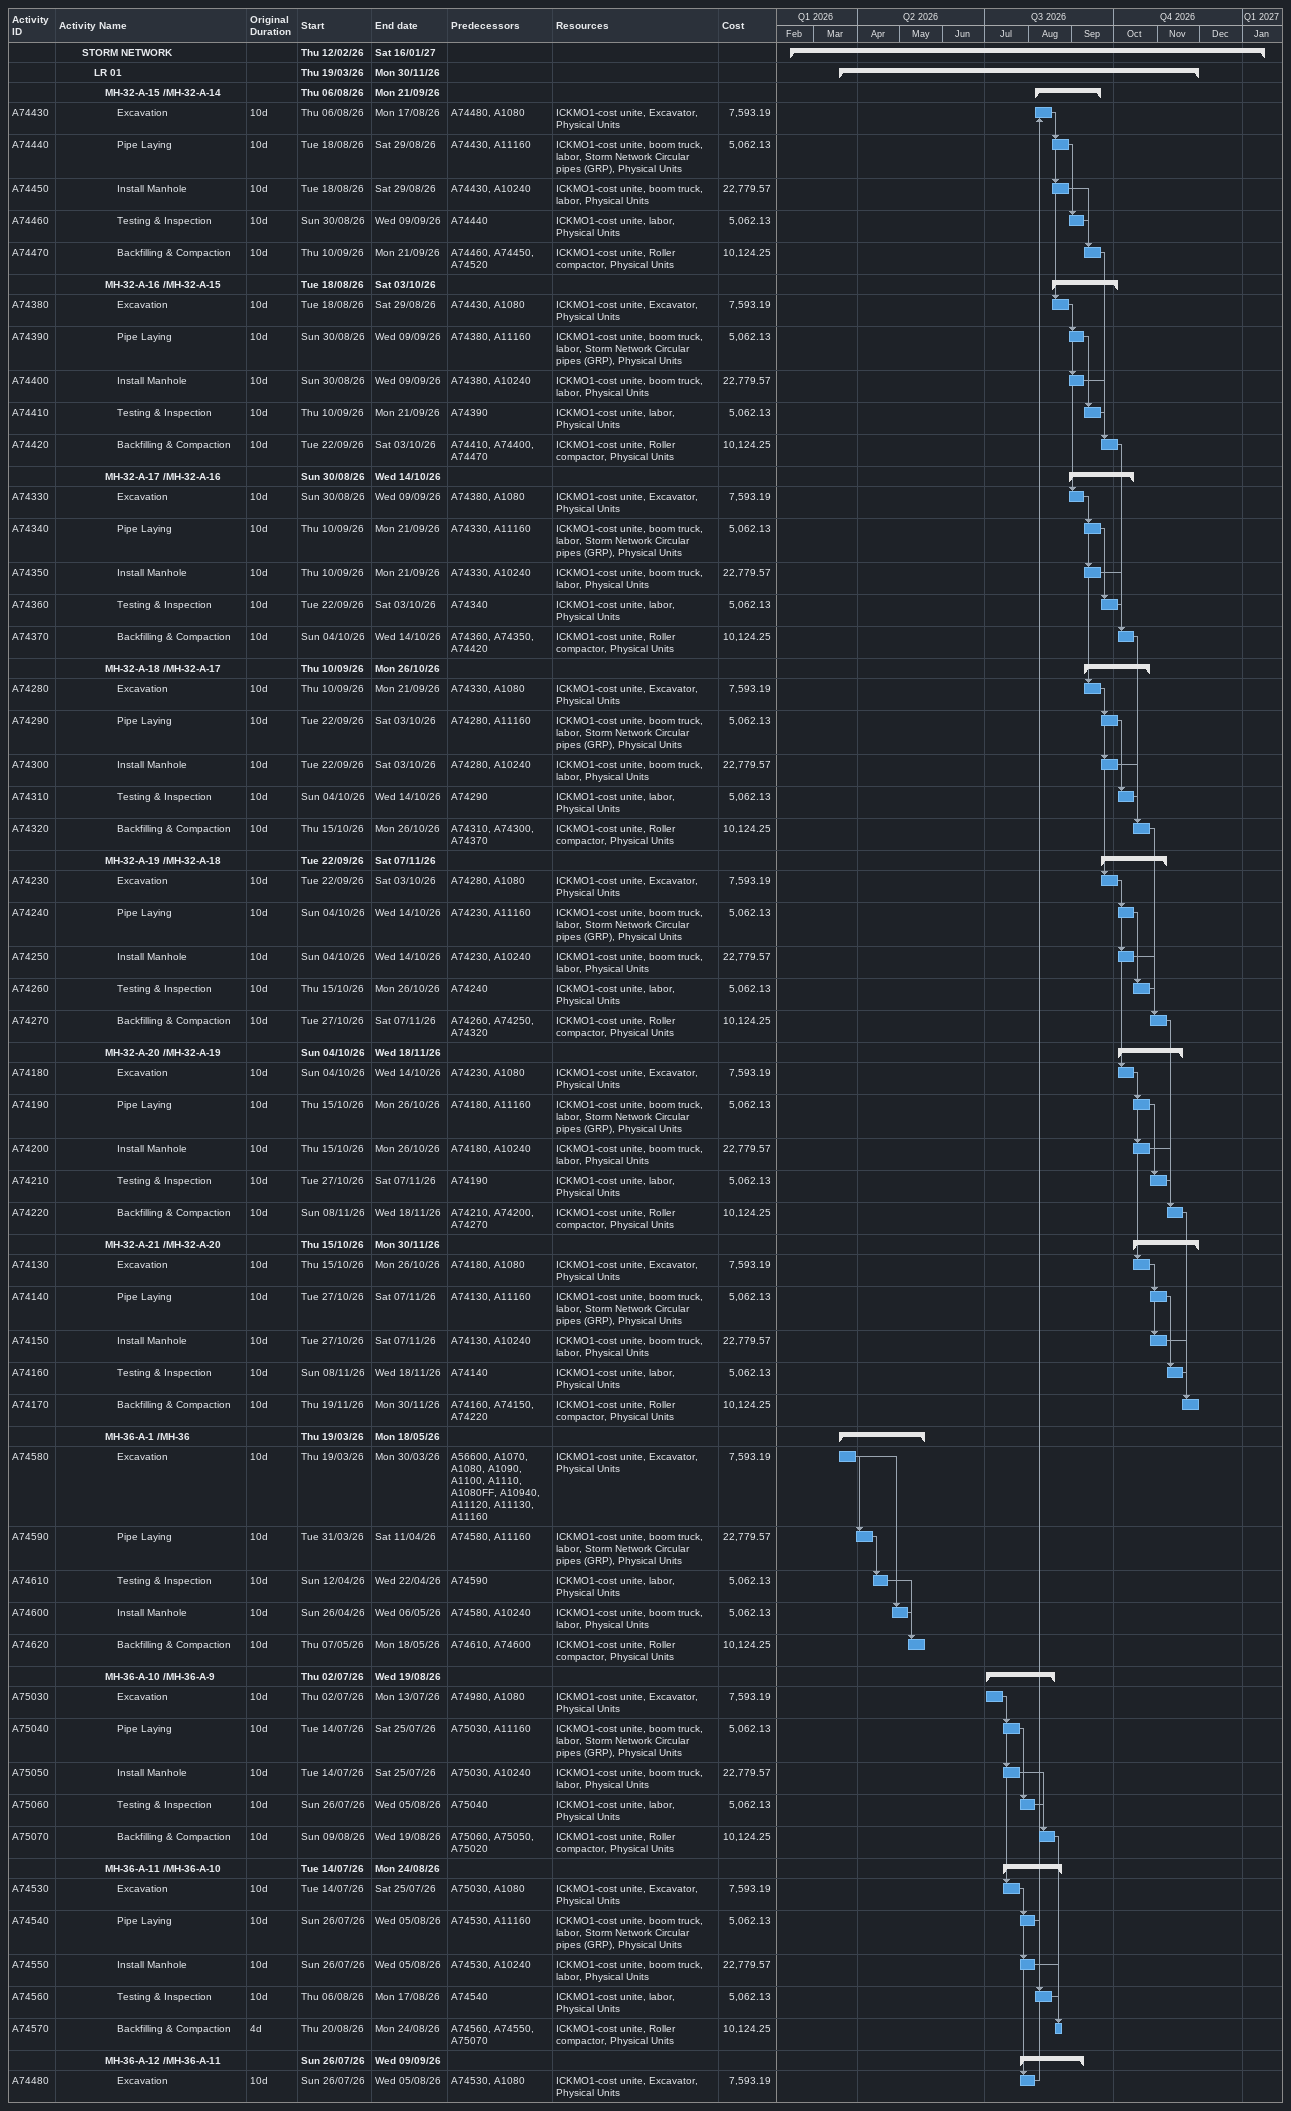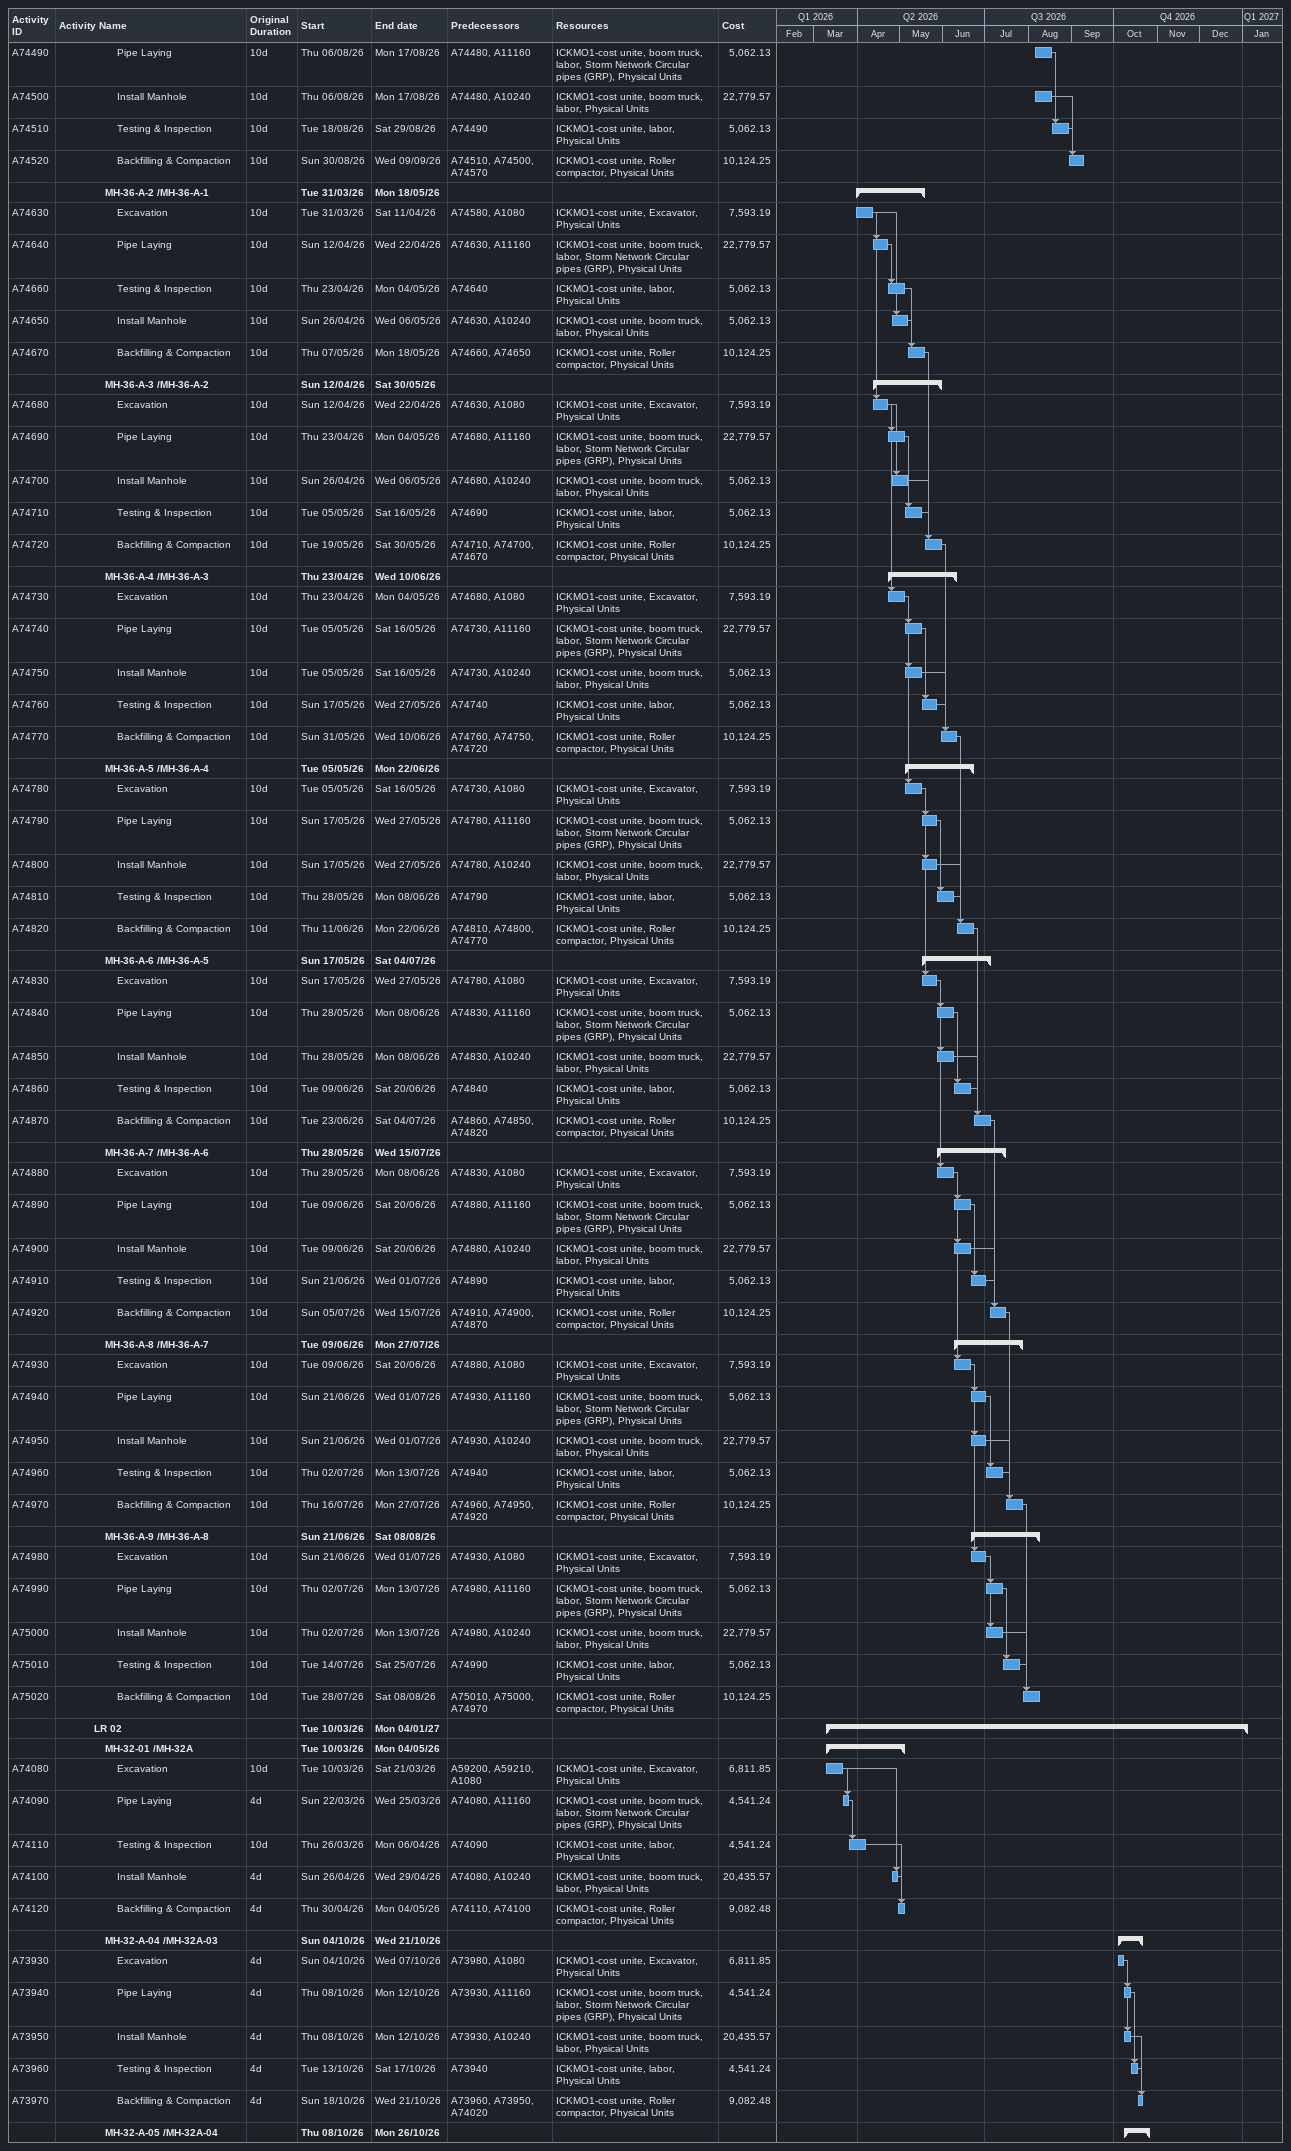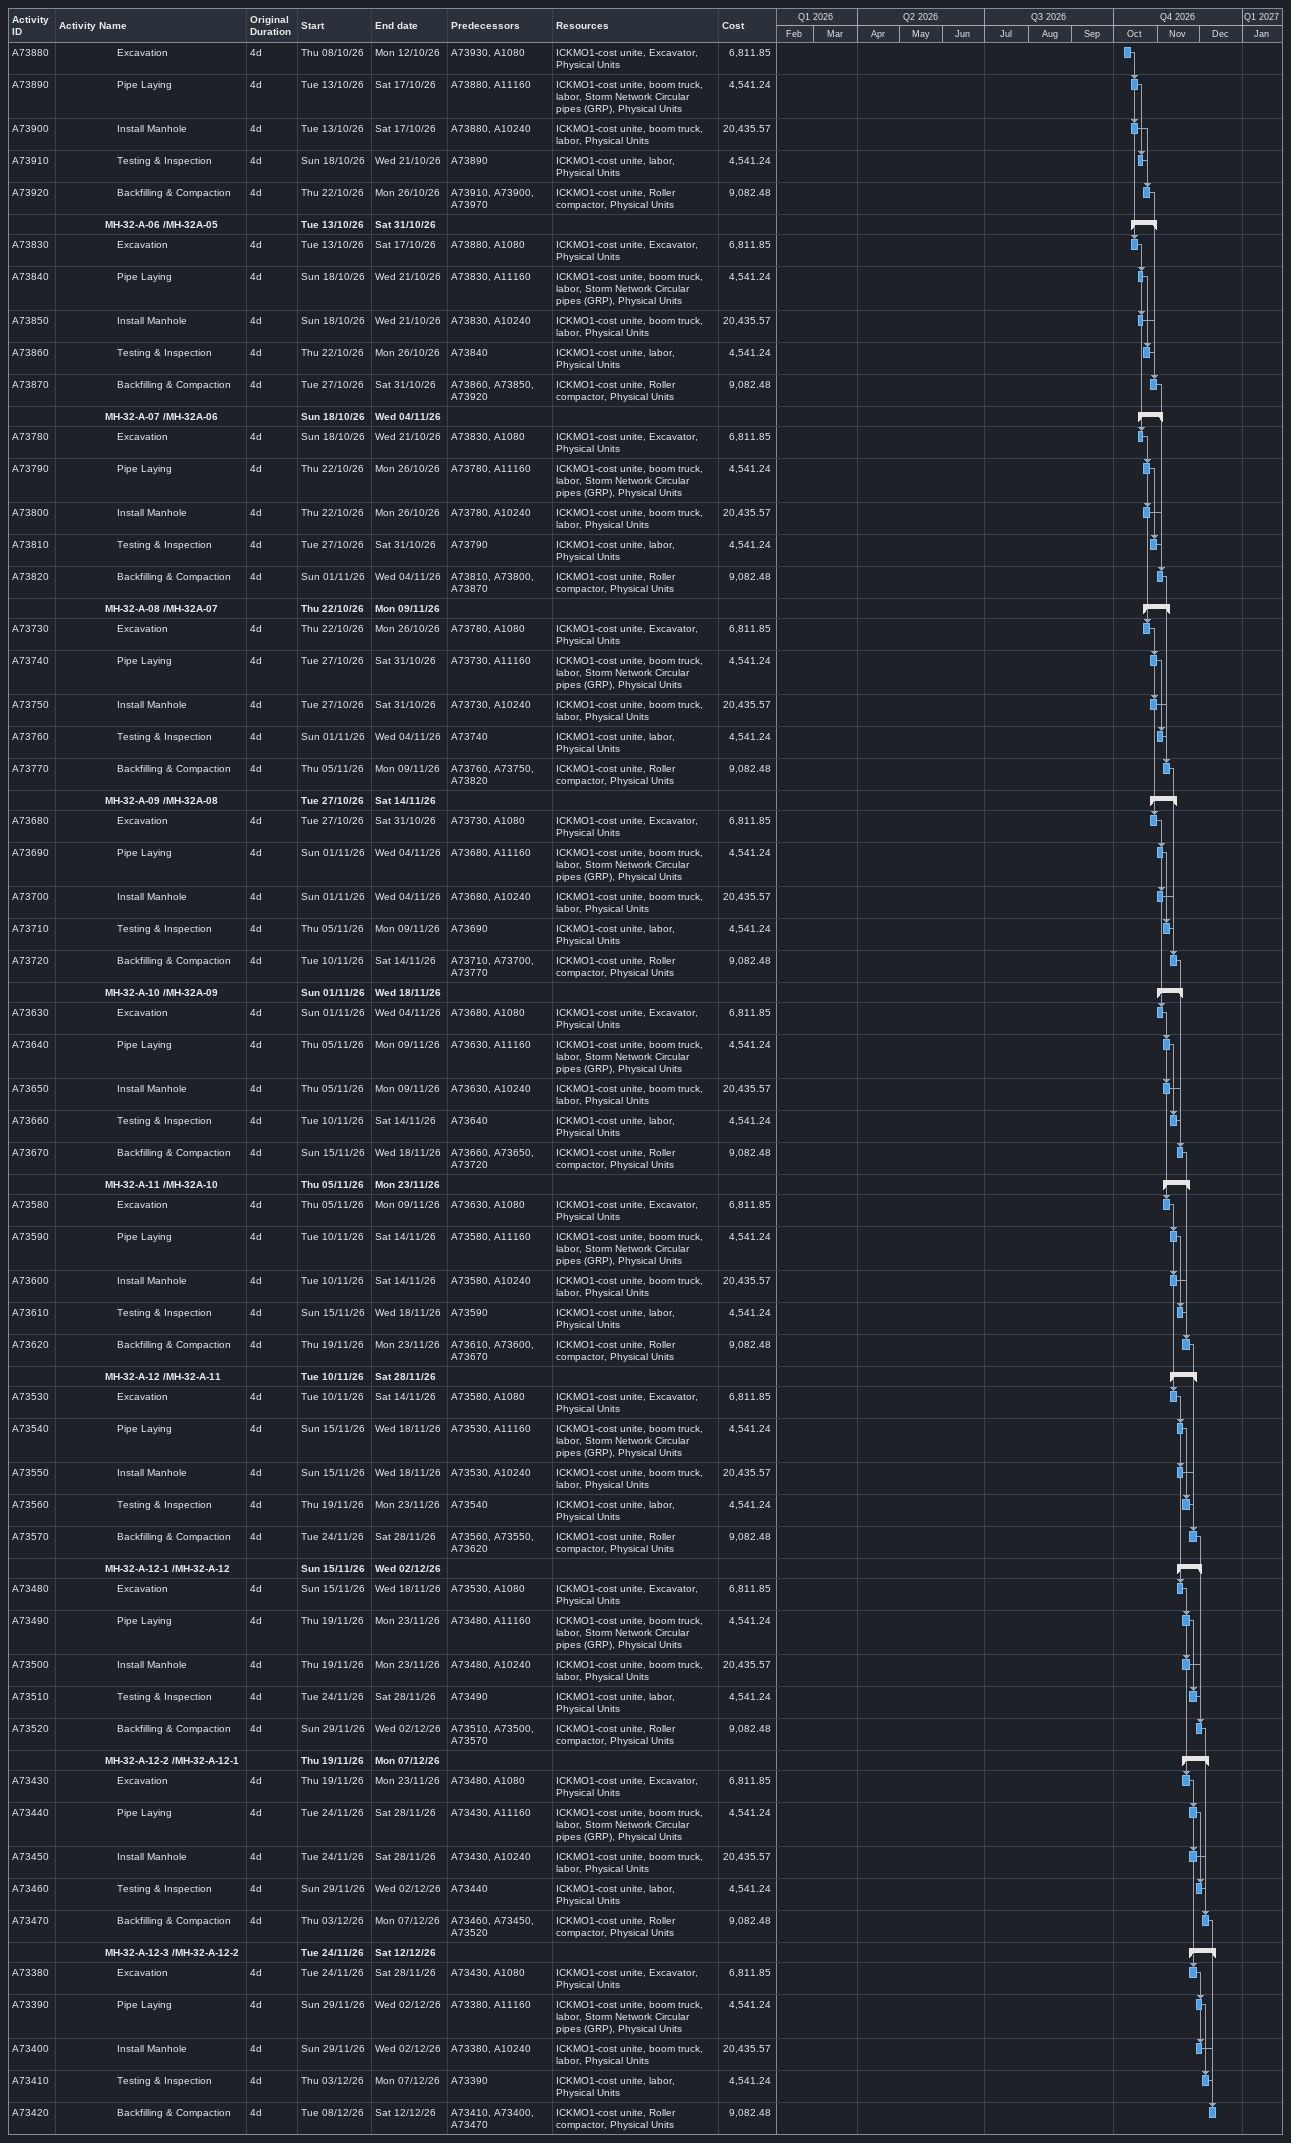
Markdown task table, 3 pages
| ID | Level | Task | Original duration | Start | Finish | Predecessors | Resources | Cost |
|---|---|---|---|---|---|---|---|---|
|  | 3 | **STORM NETWORK** |  | 2026-02-12 | 2027-01-16 |  |  |  |
|  | 4 | **LR 01** |  | 2026-03-19 | 2026-11-30 |  |  |  |
|  | 5 | **MH-32-A-15 /MH-32-A-14** |  | 2026-08-06 | 2026-09-21 |  |  |  |
| A74430 | 6 | Excavation | 10d | 2026-08-06 | 2026-08-17 | A74480, A1080 | ICKMO1-cost unite, Excavator, Physical Units | 7593.19 |
| A74440 | 6 | Pipe Laying | 10d | 2026-08-18 | 2026-08-29 | A74430, A11160 | ICKMO1-cost unite, boom truck, labor, Storm Network Circular pipes (GRP), Physical Units | 5062.13 |
| A74450 | 6 | Install Manhole | 10d | 2026-08-18 | 2026-08-29 | A74430, A10240 | ICKMO1-cost unite, boom truck, labor, Physical Units | 22779.57 |
| A74460 | 6 | Testing & Inspection | 10d | 2026-08-30 | 2026-09-09 | A74440 | ICKMO1-cost unite, labor, Physical Units | 5062.13 |
| A74470 | 6 | Backfilling & Compaction | 10d | 2026-09-10 | 2026-09-21 | A74460, A74450, A74520 | ICKMO1-cost unite, Roller compactor, Physical Units | 10124.25 |
|  | 5 | **MH-32-A-16 /MH-32-A-15** |  | 2026-08-18 | 2026-10-03 |  |  |  |
| A74380 | 6 | Excavation | 10d | 2026-08-18 | 2026-08-29 | A74430, A1080 | ICKMO1-cost unite, Excavator, Physical Units | 7593.19 |
| A74390 | 6 | Pipe Laying | 10d | 2026-08-30 | 2026-09-09 | A74380, A11160 | ICKMO1-cost unite, boom truck, labor, Storm Network Circular pipes (GRP), Physical Units | 5062.13 |
| A74400 | 6 | Install Manhole | 10d | 2026-08-30 | 2026-09-09 | A74380, A10240 | ICKMO1-cost unite, boom truck, labor, Physical Units | 22779.57 |
| A74410 | 6 | Testing & Inspection | 10d | 2026-09-10 | 2026-09-21 | A74390 | ICKMO1-cost unite, labor, Physical Units | 5062.13 |
| A74420 | 6 | Backfilling & Compaction | 10d | 2026-09-22 | 2026-10-03 | A74410, A74400, A74470 | ICKMO1-cost unite, Roller compactor, Physical Units | 10124.25 |
|  | 5 | **MH-32-A-17 /MH-32-A-16** |  | 2026-08-30 | 2026-10-14 |  |  |  |
| A74330 | 6 | Excavation | 10d | 2026-08-30 | 2026-09-09 | A74380, A1080 | ICKMO1-cost unite, Excavator, Physical Units | 7593.19 |
| A74340 | 6 | Pipe Laying | 10d | 2026-09-10 | 2026-09-21 | A74330, A11160 | ICKMO1-cost unite, boom truck, labor, Storm Network Circular pipes (GRP), Physical Units | 5062.13 |
| A74350 | 6 | Install Manhole | 10d | 2026-09-10 | 2026-09-21 | A74330, A10240 | ICKMO1-cost unite, boom truck, labor, Physical Units | 22779.57 |
| A74360 | 6 | Testing & Inspection | 10d | 2026-09-22 | 2026-10-03 | A74340 | ICKMO1-cost unite, labor, Physical Units | 5062.13 |
| A74370 | 6 | Backfilling & Compaction | 10d | 2026-10-04 | 2026-10-14 | A74360, A74350, A74420 | ICKMO1-cost unite, Roller compactor, Physical Units | 10124.25 |
|  | 5 | **MH-32-A-18 /MH-32-A-17** |  | 2026-09-10 | 2026-10-26 |  |  |  |
| A74280 | 6 | Excavation | 10d | 2026-09-10 | 2026-09-21 | A74330, A1080 | ICKMO1-cost unite, Excavator, Physical Units | 7593.19 |
| A74290 | 6 | Pipe Laying | 10d | 2026-09-22 | 2026-10-03 | A74280, A11160 | ICKMO1-cost unite, boom truck, labor, Storm Network Circular pipes (GRP), Physical Units | 5062.13 |
| A74300 | 6 | Install Manhole | 10d | 2026-09-22 | 2026-10-03 | A74280, A10240 | ICKMO1-cost unite, boom truck, labor, Physical Units | 22779.57 |
| A74310 | 6 | Testing & Inspection | 10d | 2026-10-04 | 2026-10-14 | A74290 | ICKMO1-cost unite, labor, Physical Units | 5062.13 |
| A74320 | 6 | Backfilling & Compaction | 10d | 2026-10-15 | 2026-10-26 | A74310, A74300, A74370 | ICKMO1-cost unite, Roller compactor, Physical Units | 10124.25 |
|  | 5 | **MH-32-A-19 /MH-32-A-18** |  | 2026-09-22 | 2026-11-07 |  |  |  |
| A74230 | 6 | Excavation | 10d | 2026-09-22 | 2026-10-03 | A74280, A1080 | ICKMO1-cost unite, Excavator, Physical Units | 7593.19 |
| A74240 | 6 | Pipe Laying | 10d | 2026-10-04 | 2026-10-14 | A74230, A11160 | ICKMO1-cost unite, boom truck, labor, Storm Network Circular pipes (GRP), Physical Units | 5062.13 |
| A74250 | 6 | Install Manhole | 10d | 2026-10-04 | 2026-10-14 | A74230, A10240 | ICKMO1-cost unite, boom truck, labor, Physical Units | 22779.57 |
| A74260 | 6 | Testing & Inspection | 10d | 2026-10-15 | 2026-10-26 | A74240 | ICKMO1-cost unite, labor, Physical Units | 5062.13 |
| A74270 | 6 | Backfilling & Compaction | 10d | 2026-10-27 | 2026-11-07 | A74260, A74250, A74320 | ICKMO1-cost unite, Roller compactor, Physical Units | 10124.25 |
|  | 5 | **MH-32-A-20 /MH-32-A-19** |  | 2026-10-04 | 2026-11-18 |  |  |  |
| A74180 | 6 | Excavation | 10d | 2026-10-04 | 2026-10-14 | A74230, A1080 | ICKMO1-cost unite, Excavator, Physical Units | 7593.19 |
| A74190 | 6 | Pipe Laying | 10d | 2026-10-15 | 2026-10-26 | A74180, A11160 | ICKMO1-cost unite, boom truck, labor, Storm Network Circular pipes (GRP), Physical Units | 5062.13 |
| A74200 | 6 | Install Manhole | 10d | 2026-10-15 | 2026-10-26 | A74180, A10240 | ICKMO1-cost unite, boom truck, labor, Physical Units | 22779.57 |
| A74210 | 6 | Testing & Inspection | 10d | 2026-10-27 | 2026-11-07 | A74190 | ICKMO1-cost unite, labor, Physical Units | 5062.13 |
| A74220 | 6 | Backfilling & Compaction | 10d | 2026-11-08 | 2026-11-18 | A74210, A74200, A74270 | ICKMO1-cost unite, Roller compactor, Physical Units | 10124.25 |
|  | 5 | **MH-32-A-21 /MH-32-A-20** |  | 2026-10-15 | 2026-11-30 |  |  |  |
| A74130 | 6 | Excavation | 10d | 2026-10-15 | 2026-10-26 | A74180, A1080 | ICKMO1-cost unite, Excavator, Physical Units | 7593.19 |
| A74140 | 6 | Pipe Laying | 10d | 2026-10-27 | 2026-11-07 | A74130, A11160 | ICKMO1-cost unite, boom truck, labor, Storm Network Circular pipes (GRP), Physical Units | 5062.13 |
| A74150 | 6 | Install Manhole | 10d | 2026-10-27 | 2026-11-07 | A74130, A10240 | ICKMO1-cost unite, boom truck, labor, Physical Units | 22779.57 |
| A74160 | 6 | Testing & Inspection | 10d | 2026-11-08 | 2026-11-18 | A74140 | ICKMO1-cost unite, labor, Physical Units | 5062.13 |
| A74170 | 6 | Backfilling & Compaction | 10d | 2026-11-19 | 2026-11-30 | A74160, A74150, A74220 | ICKMO1-cost unite, Roller compactor, Physical Units | 10124.25 |
|  | 5 | **MH-36-A-1 /MH-36** |  | 2026-03-19 | 2026-05-18 |  |  |  |
| A74580 | 6 | Excavation | 10d | 2026-03-19 | 2026-03-30 | A56600, A1070, A1080, A1090, A1100, A1110, A1080FF, A10940, A11120, A11130, A11160 | ICKMO1-cost unite, Excavator, Physical Units | 7593.19 |
| A74590 | 6 | Pipe Laying | 10d | 2026-03-31 | 2026-04-11 | A74580, A11160 | ICKMO1-cost unite, boom truck, labor, Storm Network Circular pipes (GRP), Physical Units | 22779.57 |
| A74610 | 6 | Testing & Inspection | 10d | 2026-04-12 | 2026-04-22 | A74590 | ICKMO1-cost unite, labor, Physical Units | 5062.13 |
| A74600 | 6 | Install Manhole | 10d | 2026-04-26 | 2026-05-06 | A74580, A10240 | ICKMO1-cost unite, boom truck, labor, Physical Units | 5062.13 |
| A74620 | 6 | Backfilling & Compaction | 10d | 2026-05-07 | 2026-05-18 | A74610, A74600 | ICKMO1-cost unite, Roller compactor, Physical Units | 10124.25 |
|  | 5 | **MH-36-A-10 /MH-36-A-9** |  | 2026-07-02 | 2026-08-19 |  |  |  |
| A75030 | 6 | Excavation | 10d | 2026-07-02 | 2026-07-13 | A74980, A1080 | ICKMO1-cost unite, Excavator, Physical Units | 7593.19 |
| A75040 | 6 | Pipe Laying | 10d | 2026-07-14 | 2026-07-25 | A75030, A11160 | ICKMO1-cost unite, boom truck, labor, Storm Network Circular pipes (GRP), Physical Units | 5062.13 |
| A75050 | 6 | Install Manhole | 10d | 2026-07-14 | 2026-07-25 | A75030, A10240 | ICKMO1-cost unite, boom truck, labor, Physical Units | 22779.57 |
| A75060 | 6 | Testing & Inspection | 10d | 2026-07-26 | 2026-08-05 | A75040 | ICKMO1-cost unite, labor, Physical Units | 5062.13 |
| A75070 | 6 | Backfilling & Compaction | 10d | 2026-08-09 | 2026-08-19 | A75060, A75050, A75020 | ICKMO1-cost unite, Roller compactor, Physical Units | 10124.25 |
|  | 5 | **MH-36-A-11 /MH-36-A-10** |  | 2026-07-14 | 2026-08-24 |  |  |  |
| A74530 | 6 | Excavation | 10d | 2026-07-14 | 2026-07-25 | A75030, A1080 | ICKMO1-cost unite, Excavator, Physical Units | 7593.19 |
| A74540 | 6 | Pipe Laying | 10d | 2026-07-26 | 2026-08-05 | A74530, A11160 | ICKMO1-cost unite, boom truck, labor, Storm Network Circular pipes (GRP), Physical Units | 5062.13 |
| A74550 | 6 | Install Manhole | 10d | 2026-07-26 | 2026-08-05 | A74530, A10240 | ICKMO1-cost unite, boom truck, labor, Physical Units | 22779.57 |
| A74560 | 6 | Testing & Inspection | 10d | 2026-08-06 | 2026-08-17 | A74540 | ICKMO1-cost unite, labor, Physical Units | 5062.13 |
| A74570 | 6 | Backfilling & Compaction | 4d | 2026-08-20 | 2026-08-24 | A74560, A74550, A75070 | ICKMO1-cost unite, Roller compactor, Physical Units | 10124.25 |
|  | 5 | **MH-36-A-12 /MH-36-A-11** |  | 2026-07-26 | 2026-09-09 |  |  |  |
| A74480 | 6 | Excavation | 10d | 2026-07-26 | 2026-08-05 | A74530, A1080 | ICKMO1-cost unite, Excavator, Physical Units | 7593.19 |
| A74490 | 6 | Pipe Laying | 10d | 2026-08-06 | 2026-08-17 | A74480, A11160 | ICKMO1-cost unite, boom truck, labor, Storm Network Circular pipes (GRP), Physical Units | 5062.13 |
| A74500 | 6 | Install Manhole | 10d | 2026-08-06 | 2026-08-17 | A74480, A10240 | ICKMO1-cost unite, boom truck, labor, Physical Units | 22779.57 |
| A74510 | 6 | Testing & Inspection | 10d | 2026-08-18 | 2026-08-29 | A74490 | ICKMO1-cost unite, labor, Physical Units | 5062.13 |
| A74520 | 6 | Backfilling & Compaction | 10d | 2026-08-30 | 2026-09-09 | A74510, A74500, A74570 | ICKMO1-cost unite, Roller compactor, Physical Units | 10124.25 |
|  | 5 | **MH-36-A-2 /MH-36-A-1** |  | 2026-03-31 | 2026-05-18 |  |  |  |
| A74630 | 6 | Excavation | 10d | 2026-03-31 | 2026-04-11 | A74580, A1080 | ICKMO1-cost unite, Excavator, Physical Units | 7593.19 |
| A74640 | 6 | Pipe Laying | 10d | 2026-04-12 | 2026-04-22 | A74630, A11160 | ICKMO1-cost unite, boom truck, labor, Storm Network Circular pipes (GRP), Physical Units | 22779.57 |
| A74660 | 6 | Testing & Inspection | 10d | 2026-04-23 | 2026-05-04 | A74640 | ICKMO1-cost unite, labor, Physical Units | 5062.13 |
| A74650 | 6 | Install Manhole | 10d | 2026-04-26 | 2026-05-06 | A74630, A10240 | ICKMO1-cost unite, boom truck, labor, Physical Units | 5062.13 |
| A74670 | 6 | Backfilling & Compaction | 10d | 2026-05-07 | 2026-05-18 | A74660, A74650 | ICKMO1-cost unite, Roller compactor, Physical Units | 10124.25 |
|  | 5 | **MH-36-A-3 /MH-36-A-2** |  | 2026-04-12 | 2026-05-30 |  |  |  |
| A74680 | 6 | Excavation | 10d | 2026-04-12 | 2026-04-22 | A74630, A1080 | ICKMO1-cost unite, Excavator, Physical Units | 7593.19 |
| A74690 | 6 | Pipe Laying | 10d | 2026-04-23 | 2026-05-04 | A74680, A11160 | ICKMO1-cost unite, boom truck, labor, Storm Network Circular pipes (GRP), Physical Units | 22779.57 |
| A74700 | 6 | Install Manhole | 10d | 2026-04-26 | 2026-05-06 | A74680, A10240 | ICKMO1-cost unite, boom truck, labor, Physical Units | 5062.13 |
| A74710 | 6 | Testing & Inspection | 10d | 2026-05-05 | 2026-05-16 | A74690 | ICKMO1-cost unite, labor, Physical Units | 5062.13 |
| A74720 | 6 | Backfilling & Compaction | 10d | 2026-05-19 | 2026-05-30 | A74710, A74700, A74670 | ICKMO1-cost unite, Roller compactor, Physical Units | 10124.25 |
|  | 5 | **MH-36-A-4 /MH-36-A-3** |  | 2026-04-23 | 2026-06-10 |  |  |  |
| A74730 | 6 | Excavation | 10d | 2026-04-23 | 2026-05-04 | A74680, A1080 | ICKMO1-cost unite, Excavator, Physical Units | 7593.19 |
| A74740 | 6 | Pipe Laying | 10d | 2026-05-05 | 2026-05-16 | A74730, A11160 | ICKMO1-cost unite, boom truck, labor, Storm Network Circular pipes (GRP), Physical Units | 22779.57 |
| A74750 | 6 | Install Manhole | 10d | 2026-05-05 | 2026-05-16 | A74730, A10240 | ICKMO1-cost unite, boom truck, labor, Physical Units | 5062.13 |
| A74760 | 6 | Testing & Inspection | 10d | 2026-05-17 | 2026-05-27 | A74740 | ICKMO1-cost unite, labor, Physical Units | 5062.13 |
| A74770 | 6 | Backfilling & Compaction | 10d | 2026-05-31 | 2026-06-10 | A74760, A74750, A74720 | ICKMO1-cost unite, Roller compactor, Physical Units | 10124.25 |
|  | 5 | **MH-36-A-5 /MH-36-A-4** |  | 2026-05-05 | 2026-06-22 |  |  |  |
| A74780 | 6 | Excavation | 10d | 2026-05-05 | 2026-05-16 | A74730, A1080 | ICKMO1-cost unite, Excavator, Physical Units | 7593.19 |
| A74790 | 6 | Pipe Laying | 10d | 2026-05-17 | 2026-05-27 | A74780, A11160 | ICKMO1-cost unite, boom truck, labor, Storm Network Circular pipes (GRP), Physical Units | 5062.13 |
| A74800 | 6 | Install Manhole | 10d | 2026-05-17 | 2026-05-27 | A74780, A10240 | ICKMO1-cost unite, boom truck, labor, Physical Units | 22779.57 |
| A74810 | 6 | Testing & Inspection | 10d | 2026-05-28 | 2026-06-08 | A74790 | ICKMO1-cost unite, labor, Physical Units | 5062.13 |
| A74820 | 6 | Backfilling & Compaction | 10d | 2026-06-11 | 2026-06-22 | A74810, A74800, A74770 | ICKMO1-cost unite, Roller compactor, Physical Units | 10124.25 |
|  | 5 | **MH-36-A-6 /MH-36-A-5** |  | 2026-05-17 | 2026-07-04 |  |  |  |
| A74830 | 6 | Excavation | 10d | 2026-05-17 | 2026-05-27 | A74780, A1080 | ICKMO1-cost unite, Excavator, Physical Units | 7593.19 |
| A74840 | 6 | Pipe Laying | 10d | 2026-05-28 | 2026-06-08 | A74830, A11160 | ICKMO1-cost unite, boom truck, labor, Storm Network Circular pipes (GRP), Physical Units | 5062.13 |
| A74850 | 6 | Install Manhole | 10d | 2026-05-28 | 2026-06-08 | A74830, A10240 | ICKMO1-cost unite, boom truck, labor, Physical Units | 22779.57 |
| A74860 | 6 | Testing & Inspection | 10d | 2026-06-09 | 2026-06-20 | A74840 | ICKMO1-cost unite, labor, Physical Units | 5062.13 |
| A74870 | 6 | Backfilling & Compaction | 10d | 2026-06-23 | 2026-07-04 | A74860, A74850, A74820 | ICKMO1-cost unite, Roller compactor, Physical Units | 10124.25 |
|  | 5 | **MH-36-A-7 /MH-36-A-6** |  | 2026-05-28 | 2026-07-15 |  |  |  |
| A74880 | 6 | Excavation | 10d | 2026-05-28 | 2026-06-08 | A74830, A1080 | ICKMO1-cost unite, Excavator, Physical Units | 7593.19 |
| A74890 | 6 | Pipe Laying | 10d | 2026-06-09 | 2026-06-20 | A74880, A11160 | ICKMO1-cost unite, boom truck, labor, Storm Network Circular pipes (GRP), Physical Units | 5062.13 |
| A74900 | 6 | Install Manhole | 10d | 2026-06-09 | 2026-06-20 | A74880, A10240 | ICKMO1-cost unite, boom truck, labor, Physical Units | 22779.57 |
| A74910 | 6 | Testing & Inspection | 10d | 2026-06-21 | 2026-07-01 | A74890 | ICKMO1-cost unite, labor, Physical Units | 5062.13 |
| A74920 | 6 | Backfilling & Compaction | 10d | 2026-07-05 | 2026-07-15 | A74910, A74900, A74870 | ICKMO1-cost unite, Roller compactor, Physical Units | 10124.25 |
|  | 5 | **MH-36-A-8 /MH-36-A-7** |  | 2026-06-09 | 2026-07-27 |  |  |  |
| A74930 | 6 | Excavation | 10d | 2026-06-09 | 2026-06-20 | A74880, A1080 | ICKMO1-cost unite, Excavator, Physical Units | 7593.19 |
| A74940 | 6 | Pipe Laying | 10d | 2026-06-21 | 2026-07-01 | A74930, A11160 | ICKMO1-cost unite, boom truck, labor, Storm Network Circular pipes (GRP), Physical Units | 5062.13 |
| A74950 | 6 | Install Manhole | 10d | 2026-06-21 | 2026-07-01 | A74930, A10240 | ICKMO1-cost unite, boom truck, labor, Physical Units | 22779.57 |
| A74960 | 6 | Testing & Inspection | 10d | 2026-07-02 | 2026-07-13 | A74940 | ICKMO1-cost unite, labor, Physical Units | 5062.13 |
| A74970 | 6 | Backfilling & Compaction | 10d | 2026-07-16 | 2026-07-27 | A74960, A74950, A74920 | ICKMO1-cost unite, Roller compactor, Physical Units | 10124.25 |
|  | 5 | **MH-36-A-9 /MH-36-A-8** |  | 2026-06-21 | 2026-08-08 |  |  |  |
| A74980 | 6 | Excavation | 10d | 2026-06-21 | 2026-07-01 | A74930, A1080 | ICKMO1-cost unite, Excavator, Physical Units | 7593.19 |
| A74990 | 6 | Pipe Laying | 10d | 2026-07-02 | 2026-07-13 | A74980, A11160 | ICKMO1-cost unite, boom truck, labor, Storm Network Circular pipes (GRP), Physical Units | 5062.13 |
| A75000 | 6 | Install Manhole | 10d | 2026-07-02 | 2026-07-13 | A74980, A10240 | ICKMO1-cost unite, boom truck, labor, Physical Units | 22779.57 |
| A75010 | 6 | Testing & Inspection | 10d | 2026-07-14 | 2026-07-25 | A74990 | ICKMO1-cost unite, labor, Physical Units | 5062.13 |
| A75020 | 6 | Backfilling & Compaction | 10d | 2026-07-28 | 2026-08-08 | A75010, A75000, A74970 | ICKMO1-cost unite, Roller compactor, Physical Units | 10124.25 |
|  | 4 | **LR 02** |  | 2026-03-10 | 2027-01-04 |  |  |  |
|  | 5 | **MH-32-01 /MH-32A** |  | 2026-03-10 | 2026-05-04 |  |  |  |
| A74080 | 6 | Excavation | 10d | 2026-03-10 | 2026-03-21 | A59200, A59210, A1080 | ICKMO1-cost unite, Excavator, Physical Units | 6811.85 |
| A74090 | 6 | Pipe Laying | 4d | 2026-03-22 | 2026-03-25 | A74080, A11160 | ICKMO1-cost unite, boom truck, labor, Storm Network Circular pipes (GRP), Physical Units | 4541.24 |
| A74110 | 6 | Testing & Inspection | 10d | 2026-03-26 | 2026-04-06 | A74090 | ICKMO1-cost unite, labor, Physical Units | 4541.24 |
| A74100 | 6 | Install Manhole | 4d | 2026-04-26 | 2026-04-29 | A74080, A10240 | ICKMO1-cost unite, boom truck, labor, Physical Units | 20435.57 |
| A74120 | 6 | Backfilling & Compaction | 4d | 2026-04-30 | 2026-05-04 | A74110, A74100 | ICKMO1-cost unite, Roller compactor, Physical Units | 9082.48 |
|  | 5 | **MH-32-A-04 /MH-32A-03** |  | 2026-10-04 | 2026-10-21 |  |  |  |
| A73930 | 6 | Excavation | 4d | 2026-10-04 | 2026-10-07 | A73980, A1080 | ICKMO1-cost unite, Excavator, Physical Units | 6811.85 |
| A73940 | 6 | Pipe Laying | 4d | 2026-10-08 | 2026-10-12 | A73930, A11160 | ICKMO1-cost unite, boom truck, labor, Storm Network Circular pipes (GRP), Physical Units | 4541.24 |
| A73950 | 6 | Install Manhole | 4d | 2026-10-08 | 2026-10-12 | A73930, A10240 | ICKMO1-cost unite, boom truck, labor, Physical Units | 20435.57 |
| A73960 | 6 | Testing & Inspection | 4d | 2026-10-13 | 2026-10-17 | A73940 | ICKMO1-cost unite, labor, Physical Units | 4541.24 |
| A73970 | 6 | Backfilling & Compaction | 4d | 2026-10-18 | 2026-10-21 | A73960, A73950, A74020 | ICKMO1-cost unite, Roller compactor, Physical Units | 9082.48 |
|  | 5 | **MH-32-A-05 /MH-32A-04** |  | 2026-10-08 | 2026-10-26 |  |  |  |
| A73880 | 6 | Excavation | 4d | 2026-10-08 | 2026-10-12 | A73930, A1080 | ICKMO1-cost unite, Excavator, Physical Units | 6811.85 |
| A73890 | 6 | Pipe Laying | 4d | 2026-10-13 | 2026-10-17 | A73880, A11160 | ICKMO1-cost unite, boom truck, labor, Storm Network Circular pipes (GRP), Physical Units | 4541.24 |
| A73900 | 6 | Install Manhole | 4d | 2026-10-13 | 2026-10-17 | A73880, A10240 | ICKMO1-cost unite, boom truck, labor, Physical Units | 20435.57 |
| A73910 | 6 | Testing & Inspection | 4d | 2026-10-18 | 2026-10-21 | A73890 | ICKMO1-cost unite, labor, Physical Units | 4541.24 |
| A73920 | 6 | Backfilling & Compaction | 4d | 2026-10-22 | 2026-10-26 | A73910, A73900, A73970 | ICKMO1-cost unite, Roller compactor, Physical Units | 9082.48 |
|  | 5 | **MH-32-A-06 /MH-32A-05** |  | 2026-10-13 | 2026-10-31 |  |  |  |
| A73830 | 6 | Excavation | 4d | 2026-10-13 | 2026-10-17 | A73880, A1080 | ICKMO1-cost unite, Excavator, Physical Units | 6811.85 |
| A73840 | 6 | Pipe Laying | 4d | 2026-10-18 | 2026-10-21 | A73830, A11160 | ICKMO1-cost unite, boom truck, labor, Storm Network Circular pipes (GRP), Physical Units | 4541.24 |
| A73850 | 6 | Install Manhole | 4d | 2026-10-18 | 2026-10-21 | A73830, A10240 | ICKMO1-cost unite, boom truck, labor, Physical Units | 20435.57 |
| A73860 | 6 | Testing & Inspection | 4d | 2026-10-22 | 2026-10-26 | A73840 | ICKMO1-cost unite, labor, Physical Units | 4541.24 |
| A73870 | 6 | Backfilling & Compaction | 4d | 2026-10-27 | 2026-10-31 | A73860, A73850, A73920 | ICKMO1-cost unite, Roller compactor, Physical Units | 9082.48 |
|  | 5 | **MH-32-A-07 /MH-32A-06** |  | 2026-10-18 | 2026-11-04 |  |  |  |
| A73780 | 6 | Excavation | 4d | 2026-10-18 | 2026-10-21 | A73830, A1080 | ICKMO1-cost unite, Excavator, Physical Units | 6811.85 |
| A73790 | 6 | Pipe Laying | 4d | 2026-10-22 | 2026-10-26 | A73780, A11160 | ICKMO1-cost unite, boom truck, labor, Storm Network Circular pipes (GRP), Physical Units | 4541.24 |
| A73800 | 6 | Install Manhole | 4d | 2026-10-22 | 2026-10-26 | A73780, A10240 | ICKMO1-cost unite, boom truck, labor, Physical Units | 20435.57 |
| A73810 | 6 | Testing & Inspection | 4d | 2026-10-27 | 2026-10-31 | A73790 | ICKMO1-cost unite, labor, Physical Units | 4541.24 |
| A73820 | 6 | Backfilling & Compaction | 4d | 2026-11-01 | 2026-11-04 | A73810, A73800, A73870 | ICKMO1-cost unite, Roller compactor, Physical Units | 9082.48 |
|  | 5 | **MH-32-A-08 /MH-32A-07** |  | 2026-10-22 | 2026-11-09 |  |  |  |
| A73730 | 6 | Excavation | 4d | 2026-10-22 | 2026-10-26 | A73780, A1080 | ICKMO1-cost unite, Excavator, Physical Units | 6811.85 |
| A73740 | 6 | Pipe Laying | 4d | 2026-10-27 | 2026-10-31 | A73730, A11160 | ICKMO1-cost unite, boom truck, labor, Storm Network Circular pipes (GRP), Physical Units | 4541.24 |
| A73750 | 6 | Install Manhole | 4d | 2026-10-27 | 2026-10-31 | A73730, A10240 | ICKMO1-cost unite, boom truck, labor, Physical Units | 20435.57 |
| A73760 | 6 | Testing & Inspection | 4d | 2026-11-01 | 2026-11-04 | A73740 | ICKMO1-cost unite, labor, Physical Units | 4541.24 |
| A73770 | 6 | Backfilling & Compaction | 4d | 2026-11-05 | 2026-11-09 | A73760, A73750, A73820 | ICKMO1-cost unite, Roller compactor, Physical Units | 9082.48 |
|  | 5 | **MH-32-A-09 /MH-32A-08** |  | 2026-10-27 | 2026-11-14 |  |  |  |
| A73680 | 6 | Excavation | 4d | 2026-10-27 | 2026-10-31 | A73730, A1080 | ICKMO1-cost unite, Excavator, Physical Units | 6811.85 |
| A73690 | 6 | Pipe Laying | 4d | 2026-11-01 | 2026-11-04 | A73680, A11160 | ICKMO1-cost unite, boom truck, labor, Storm Network Circular pipes (GRP), Physical Units | 4541.24 |
| A73700 | 6 | Install Manhole | 4d | 2026-11-01 | 2026-11-04 | A73680, A10240 | ICKMO1-cost unite, boom truck, labor, Physical Units | 20435.57 |
| A73710 | 6 | Testing & Inspection | 4d | 2026-11-05 | 2026-11-09 | A73690 | ICKMO1-cost unite, labor, Physical Units | 4541.24 |
| A73720 | 6 | Backfilling & Compaction | 4d | 2026-11-10 | 2026-11-14 | A73710, A73700, A73770 | ICKMO1-cost unite, Roller compactor, Physical Units | 9082.48 |
|  | 5 | **MH-32-A-10 /MH-32A-09** |  | 2026-11-01 | 2026-11-18 |  |  |  |
| A73630 | 6 | Excavation | 4d | 2026-11-01 | 2026-11-04 | A73680, A1080 | ICKMO1-cost unite, Excavator, Physical Units | 6811.85 |
| A73640 | 6 | Pipe Laying | 4d | 2026-11-05 | 2026-11-09 | A73630, A11160 | ICKMO1-cost unite, boom truck, labor, Storm Network Circular pipes (GRP), Physical Units | 4541.24 |
| A73650 | 6 | Install Manhole | 4d | 2026-11-05 | 2026-11-09 | A73630, A10240 | ICKMO1-cost unite, boom truck, labor, Physical Units | 20435.57 |
| A73660 | 6 | Testing & Inspection | 4d | 2026-11-10 | 2026-11-14 | A73640 | ICKMO1-cost unite, labor, Physical Units | 4541.24 |
| A73670 | 6 | Backfilling & Compaction | 4d | 2026-11-15 | 2026-11-18 | A73660, A73650, A73720 | ICKMO1-cost unite, Roller compactor, Physical Units | 9082.48 |
|  | 5 | **MH-32-A-11 /MH-32A-10** |  | 2026-11-05 | 2026-11-23 |  |  |  |
| A73580 | 6 | Excavation | 4d | 2026-11-05 | 2026-11-09 | A73630, A1080 | ICKMO1-cost unite, Excavator, Physical Units | 6811.85 |
| A73590 | 6 | Pipe Laying | 4d | 2026-11-10 | 2026-11-14 | A73580, A11160 | ICKMO1-cost unite, boom truck, labor, Storm Network Circular pipes (GRP), Physical Units | 4541.24 |
| A73600 | 6 | Install Manhole | 4d | 2026-11-10 | 2026-11-14 | A73580, A10240 | ICKMO1-cost unite, boom truck, labor, Physical Units | 20435.57 |
| A73610 | 6 | Testing & Inspection | 4d | 2026-11-15 | 2026-11-18 | A73590 | ICKMO1-cost unite, labor, Physical Units | 4541.24 |
| A73620 | 6 | Backfilling & Compaction | 4d | 2026-11-19 | 2026-11-23 | A73610, A73600, A73670 | ICKMO1-cost unite, Roller compactor, Physical Units | 9082.48 |
|  | 5 | **MH-32-A-12 /MH-32-A-11** |  | 2026-11-10 | 2026-11-28 |  |  |  |
| A73530 | 6 | Excavation | 4d | 2026-11-10 | 2026-11-14 | A73580, A1080 | ICKMO1-cost unite, Excavator, Physical Units | 6811.85 |
| A73540 | 6 | Pipe Laying | 4d | 2026-11-15 | 2026-11-18 | A73530, A11160 | ICKMO1-cost unite, boom truck, labor, Storm Network Circular pipes (GRP), Physical Units | 4541.24 |
| A73550 | 6 | Install Manhole | 4d | 2026-11-15 | 2026-11-18 | A73530, A10240 | ICKMO1-cost unite, boom truck, labor, Physical Units | 20435.57 |
| A73560 | 6 | Testing & Inspection | 4d | 2026-11-19 | 2026-11-23 | A73540 | ICKMO1-cost unite, labor, Physical Units | 4541.24 |
| A73570 | 6 | Backfilling & Compaction | 4d | 2026-11-24 | 2026-11-28 | A73560, A73550, A73620 | ICKMO1-cost unite, Roller compactor, Physical Units | 9082.48 |
|  | 5 | **MH-32-A-12-1 /MH-32-A-12** |  | 2026-11-15 | 2026-12-02 |  |  |  |
| A73480 | 6 | Excavation | 4d | 2026-11-15 | 2026-11-18 | A73530, A1080 | ICKMO1-cost unite, Excavator, Physical Units | 6811.85 |
| A73490 | 6 | Pipe Laying | 4d | 2026-11-19 | 2026-11-23 | A73480, A11160 | ICKMO1-cost unite, boom truck, labor, Storm Network Circular pipes (GRP), Physical Units | 4541.24 |
| A73500 | 6 | Install Manhole | 4d | 2026-11-19 | 2026-11-23 | A73480, A10240 | ICKMO1-cost unite, boom truck, labor, Physical Units | 20435.57 |
| A73510 | 6 | Testing & Inspection | 4d | 2026-11-24 | 2026-11-28 | A73490 | ICKMO1-cost unite, labor, Physical Units | 4541.24 |
| A73520 | 6 | Backfilling & Compaction | 4d | 2026-11-29 | 2026-12-02 | A73510, A73500, A73570 | ICKMO1-cost unite, Roller compactor, Physical Units | 9082.48 |
|  | 5 | **MH-32-A-12-2 /MH-32-A-12-1** |  | 2026-11-19 | 2026-12-07 |  |  |  |
| A73430 | 6 | Excavation | 4d | 2026-11-19 | 2026-11-23 | A73480, A1080 | ICKMO1-cost unite, Excavator, Physical Units | 6811.85 |
| A73440 | 6 | Pipe Laying | 4d | 2026-11-24 | 2026-11-28 | A73430, A11160 | ICKMO1-cost unite, boom truck, labor, Storm Network Circular pipes (GRP), Physical Units | 4541.24 |
| A73450 | 6 | Install Manhole | 4d | 2026-11-24 | 2026-11-28 | A73430, A10240 | ICKMO1-cost unite, boom truck, labor, Physical Units | 20435.57 |
| A73460 | 6 | Testing & Inspection | 4d | 2026-11-29 | 2026-12-02 | A73440 | ICKMO1-cost unite, labor, Physical Units | 4541.24 |
| A73470 | 6 | Backfilling & Compaction | 4d | 2026-12-03 | 2026-12-07 | A73460, A73450, A73520 | ICKMO1-cost unite, Roller compactor, Physical Units | 9082.48 |
|  | 5 | **MH-32-A-12-3 /MH-32-A-12-2** |  | 2026-11-24 | 2026-12-12 |  |  |  |
| A73380 | 6 | Excavation | 4d | 2026-11-24 | 2026-11-28 | A73430, A1080 | ICKMO1-cost unite, Excavator, Physical Units | 6811.85 |
| A73390 | 6 | Pipe Laying | 4d | 2026-11-29 | 2026-12-02 | A73380, A11160 | ICKMO1-cost unite, boom truck, labor, Storm Network Circular pipes (GRP), Physical Units | 4541.24 |
| A73400 | 6 | Install Manhole | 4d | 2026-11-29 | 2026-12-02 | A73380, A10240 | ICKMO1-cost unite, boom truck, labor, Physical Units | 20435.57 |
| A73410 | 6 | Testing & Inspection | 4d | 2026-12-03 | 2026-12-07 | A73390 | ICKMO1-cost unite, labor, Physical Units | 4541.24 |
| A73420 | 6 | Backfilling & Compaction | 4d | 2026-12-08 | 2026-12-12 | A73410, A73400, A73470 | ICKMO1-cost unite, Roller compactor, Physical Units | 9082.48 |
